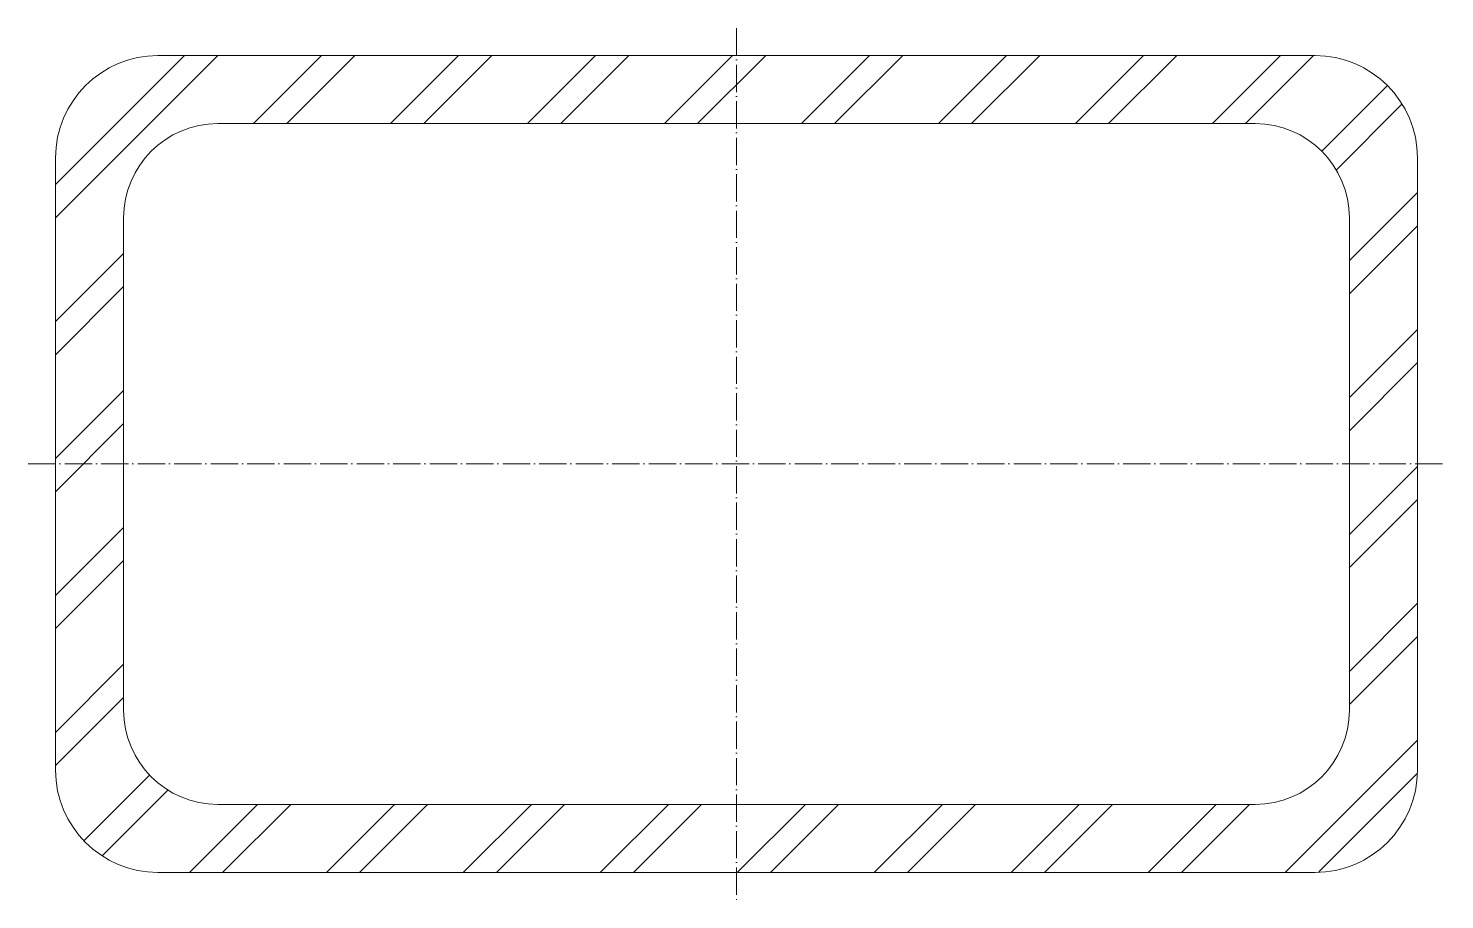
# Model space of a CAD drawing. Header units: metres. Extents: x -130 to 130, y -80 to 80.
import ezdxf

# ---------------------------------------------------------------- set-up
doc = ezdxf.new("R2010")
doc.units = ezdxf.units.M
doc.linetypes.add('MV_hartlijn_staal', pattern=[6.6, 5, -0.8, 0, -0.8])
doc.layers.add('A-DETL-GENF', color=92, linetype='Continuous', lineweight=18)

# ---------------------------------------------------------------- blocks, each defined once
blk = doc.blocks.new('28 Staalprofielen- koker RHS-2d - K250_150_12_5-5067763-00_0 Basismaterialen')
at = {"layer": 'A-DETL-GENF', "lineweight": 13}
h = blk.add_hatch(dxfattribs=at)
h.set_pattern_fill('FP_317', color=256, style=0, pattern_type=2)
h.set_pattern_definition([(225, (-2675.263, -3510.843), (12.57236, -12.57236), []), (225, (-2675.263, -3529.893), (12.57236, -12.57236), [])])
h.paths.add_polyline_path([(106.2, 75), (-106.2, 75), (-111.07, 74.36), (-115.6, 72.48), (-119.49, 69.49), (-122.48, 65.6), (-124.36, 61.07), (-125, 56.2), (-125, -56.2), (-124.36, -61.07), (-122.48, -65.6), (-119.49, -69.49), (-115.6, -72.48), (-111.07, -74.36), (-106.2, -75), (106.2, -75), (111.07, -74.36), (115.6, -72.48), (119.49, -69.49), (122.48, -65.6), (124.36, -61.07), (125, -56.2), (125, 56.2), (124.36, 61.07), (122.48, 65.6), (119.49, 69.49), (115.6, 72.48), (111.07, 74.36)])
h.paths.add_polyline_path([(-95.2, 62.5), (95.2, 62.5), (99.68, 61.91), (103.85, 60.18), (107.43, 57.43), (110.18, 53.85), (111.91, 49.68), (112.5, 45.2), (112.5, -45.2), (111.91, -49.68), (110.18, -53.85), (107.43, -57.43), (103.85, -60.18), (99.68, -61.91), (95.2, -62.5), (-95.2, -62.5), (-99.68, -61.91), (-103.85, -60.18), (-107.43, -57.43), (-110.18, -53.85), (-111.91, -49.68), (-112.5, -45.2), (-112.5, 45.2), (-111.91, 49.68), (-110.18, 53.85), (-107.43, 57.43), (-103.85, 60.18), (-99.68, 61.91)])
at = {"layer": 'A-DETL-GENF', "linetype": 'MV_hartlijn_staal', "lineweight": 13}
for p, q in [((0, 80), (0, -80)), ((-130, 0), (130, 0))]:
    blk.add_line(p, q, dxfattribs=at)
at = {"layer": 'A-DETL-GENF'}
for p, q in [((106.2, 75), (-106.2, 75)), ((106.2, 75), (-106.2, 75)), ((-95.2, 62.5), (95.2, 62.5)), ((95.2, 62.5), (-95.2, 62.5)), ((-125, 56.2), (-125, -56.2)), ((-125, 56.2), (-125, -56.2)), ((125, -56.2), (125, 56.2)), ((125, -56.2), (125, 56.2)), ((-112.5, -45.2), (-112.5, 45.2)), ((-112.5, 45.2), (-112.5, -45.2)), ((112.5, 45.2), (112.5, -45.2)), ((112.5, -45.2), (112.5, 45.2)), ((95.2, -62.5), (-95.2, -62.5)), ((-95.2, -62.5), (95.2, -62.5)), ((-106.2, -75), (106.2, -75)), ((-106.2, -75), (106.2, -75))]:
    blk.add_line(p, q, dxfattribs=at)
for centre, radius, start, end in [((-106.2, 56.2), 18.8, 90, 180), ((-106.2, 56.2), 18.8, 90, 180), ((106.2, 56.2), 18.8, 360, 90), ((106.2, 56.2), 18.8, 360, 90), ((-95.2, 45.2), 17.3, 90, 180), ((-95.2, 45.2), 17.3, 90, 180), ((95.2, 45.2), 17.3, 0, 90), ((95.2, 45.2), 17.3, 0, 90), ((-95.2, -45.2), 17.3, 180, 270), ((-95.2, -45.2), 17.3, 180, 270), ((95.2, -45.2), 17.3, 270, 0), ((95.2, -45.2), 17.3, 270, 0), ((-106.2, -56.2), 18.8, 180, 270), ((-106.2, -56.2), 18.8, 180, 270), ((106.2, -56.2), 18.8, 270, 0), ((106.2, -56.2), 18.8, 270, 0)]:
    blk.add_arc(centre, radius, start, end, dxfattribs=at)

msp = doc.modelspace()

# ---------------------------------------------------------------- block references
msp.add_blockref('28 Staalprofielen- koker RHS-2d - K250_150_12_5-5067763-00_0 Basismaterialen', (0, 0))

doc.saveas('drawing.dxf')
